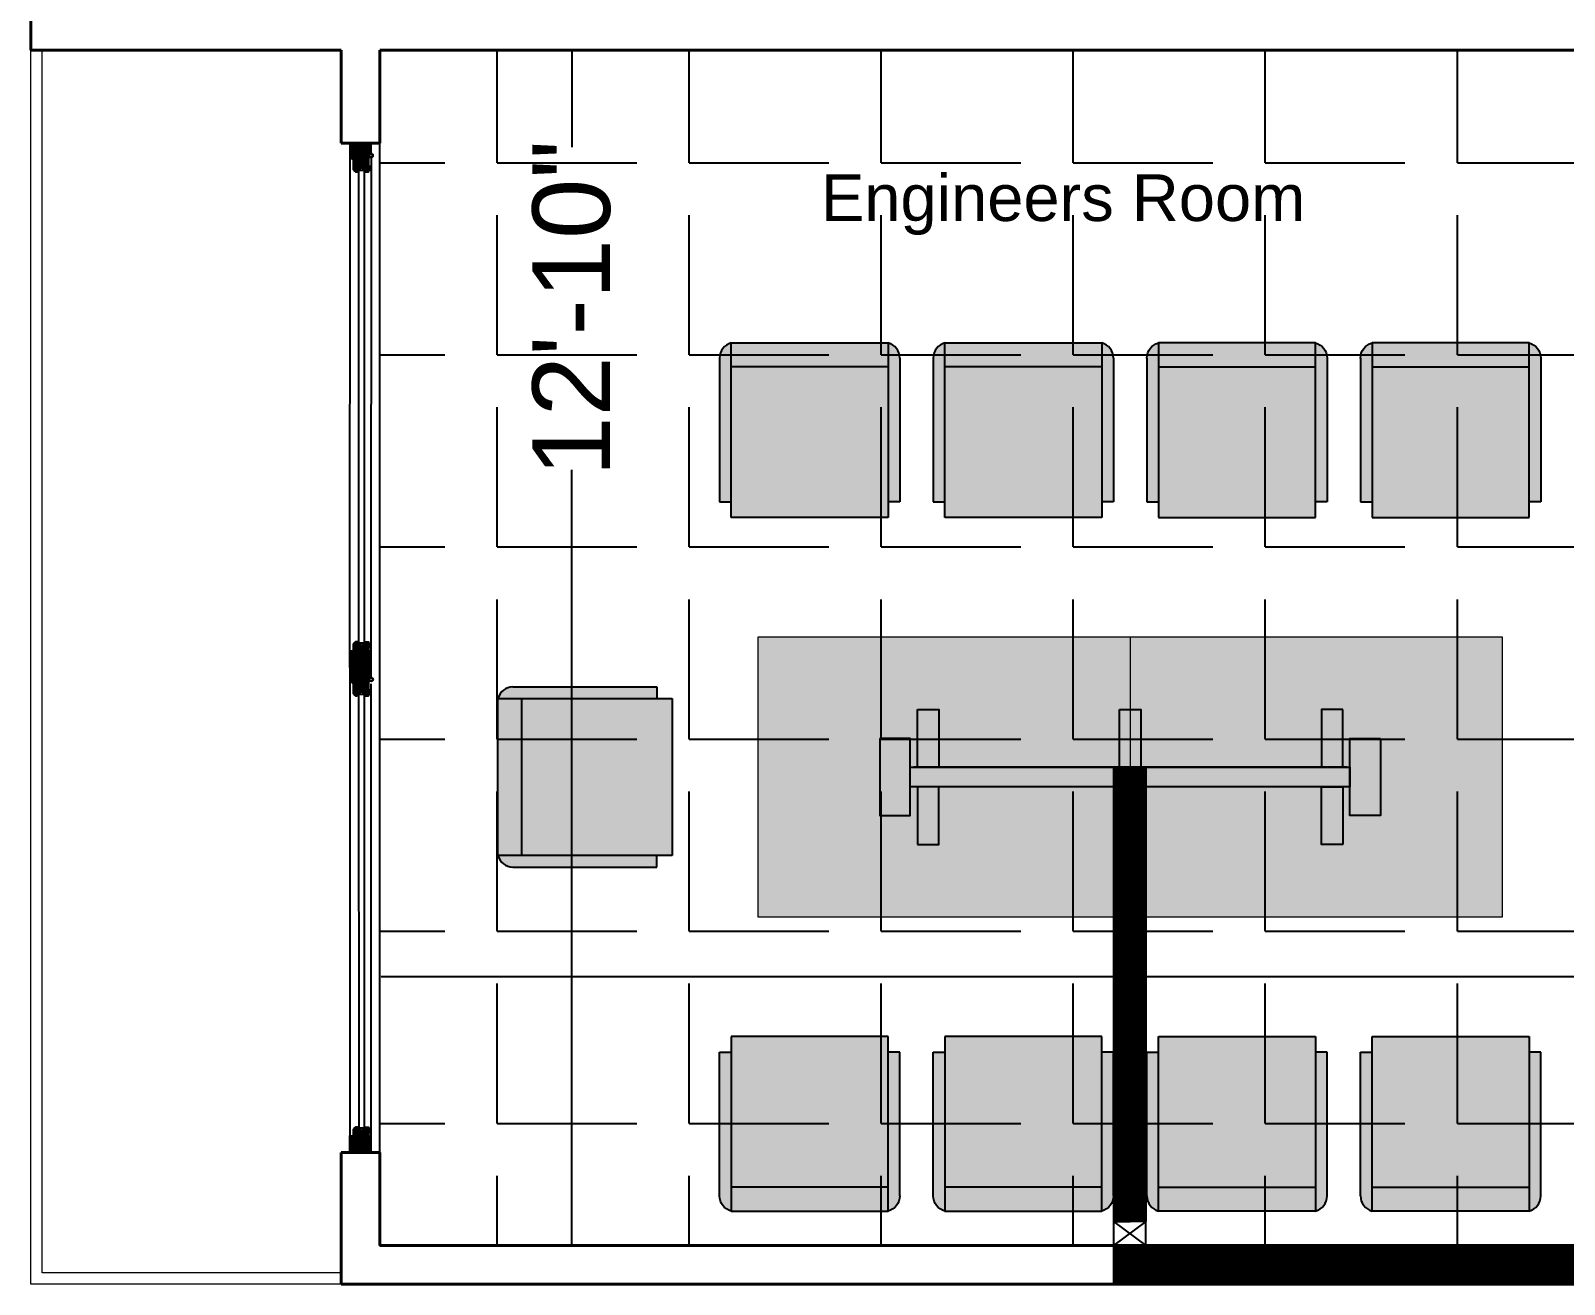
# Model space of a CAD drawing. Header units: inches. Extents: x 547 to 1628, y -123 to 254.
# Drawn here: x 558.7 to 756.3, y -119.7 to 41.8 of the extents above; entities that cross this region are included whole.
import ezdxf

# ---------------------------------------------------------------- set-up
doc = ezdxf.new("R2010")
doc.units = ezdxf.units.IN
doc.header["$MEASUREMENT"] = 0
for name, color, linetype in [('2', 7, 'Continuous'), ('doors', 4, 'Continuous'), ('Electrical-Baskets', 6, 'Continuous'), ('Electrical-Canaletas', 3, 'Continuous'), ('Furniture', 253, 'Continuous')]:
    doc.layers.add(name, color=color, linetype=linetype)
for name, color, linetype, lineweight in [('hatch', 252, 'Continuous', 0), ('Low Wall', 254, 'Continuous', 13), ('Wall', 7, 'Continuous', 40)]:
    doc.layers.add(name, color=color, linetype=linetype, lineweight=lineweight)
doc.styles.get("Standard").update_dxf_attribs({"font": ''})
doc.styles.get('Standard').set_extended_font_data('Arial')
doc.dimstyles.new('Inch feet', dxfattribs={"dimtxt": 10, "dimasz": 0.18, "dimexe": 0.1875, "dimexo": 0.0625, "dimgap": 0.1875, "dimtad": 0, "dimdec": 4, "dimzin": 0, "dimdsep": 46, "dimlunit": 4, "dimtxsty": 'Standard', "dimcen": 0.09, "dimadec": 0, "dimazin": 0, "dimtfac": 1, "dimtdec": 4, "dimtofl": 0, "dimtmove": 0, "dimatfit": 3, "dimfxl": 1, "dimtolj": 1, "dimtzin": 0, "dimarcsym": 0})

# ---------------------------------------------------------------- blocks, each defined once
blk = doc.blocks.new('*D17')
at = {"layer": 'Defpoints', "color": 0, "transparency": 16777216}
for p in [(603.65, 39.28), (603.65, -114.72), (628.38, -114.72)]:
    blk.add_point(p, dxfattribs=at)
at = {"layer": 'Furniture', "color": 0, "lineweight": -2, "transparency": 16777216}
for p, q in [((603.72, 39.28), (628.56, 39.28)), ((628.38, 39.1), (628.38, 26.78)), ((628.38, -114.54), (628.38, -14.78)), ((603.72, -114.72), (628.56, -114.72))]:
    blk.add_line(p, q, dxfattribs=at)
at = {"layer": 'Furniture', "color": 0, "transparency": 16777216}
for points in [[(628.35, 39.1), (628.41, 39.1), (628.38, 39.28)], [(628.35, -114.54), (628.41, -114.54), (628.38, -114.72)]]:
    blk.add_solid(points, dxfattribs=at)
at = {"layer": 'Furniture', "color": 0, "transparency": 16777216, "insert": (628.38, 6), "char_height": 10, "attachment_point": 5, "rotation": 90}
blk.add_mtext('\\A1;12\'-10"', dxfattribs=at)
blk = doc.blocks.new('*D18')
at = {"layer": 'Defpoints', "color": 0, "transparency": 16777216}
for p in [(603.65, -80.08), (603.65, -114.72), (809.65, -114.72)]:
    blk.add_point(p, dxfattribs=at)
at = {"layer": 'Furniture', "color": 0, "lineweight": -2, "transparency": 16777216}
for p, q in [((603.65, -114.66), (603.65, -79.89)), ((603.83, -80.08), (762.11, -80.08)), ((809.47, -80.08), (795.89, -80.08)), ((809.65, -114.66), (809.65, -79.89))]:
    blk.add_line(p, q, dxfattribs=at)
at = {"layer": 'Furniture', "color": 0, "transparency": 16777216}
for points in [[(603.83, -80.05), (603.83, -80.11), (603.65, -80.08)], [(809.47, -80.05), (809.47, -80.11), (809.65, -80.08)]]:
    blk.add_solid(points, dxfattribs=at)
at = {"layer": 'Furniture', "color": 0, "transparency": 16777216, "insert": (779, -80.08), "char_height": 10, "attachment_point": 5}
blk.add_mtext('\\A1;17\'-2"', dxfattribs=at)
blk = doc.blocks.new('dfgdddd')
at = {"layer": 'hatch', "ltscale": 10, "true_color": 0x8f8f8f}
h = blk.add_hatch(color=252, dxfattribs=at)
h.paths.add_polyline_path([(295.3, 522.3, 0.341999), (257.2, 571.5), (257.2, 50.8), (295.3, 50.8)])
h.paths.add_polyline_path([(-295.3, 50.8), (-257.2, 50.8), (-257.2, 571.5, 0.341999), (-295.3, 522.3)])
at = {"layer": 'hatch', "ltscale": 10}
h = blk.add_hatch(color=254, dxfattribs=at)
h.paths.add_polyline_path([(-257.2, 493.7), (-257.2, 0), (257.2, 0), (257.2, 493.7)])
h.paths.add_polyline_path([(257.2, 493.7), (257.2, 571.5), (-257.2, 571.5), (-257.2, 493.7)])
at = {"ltscale": 10}
for p, q in [((-257.2, 0), (-257.2, 571.5)), ((-257.2, 571.5), (257.2, 571.5)), ((257.2, 571.5), (257.2, 0)), ((-295.3, 522.3), (-295.3, 50.8)), ((295.3, 522.3), (295.3, 50.8)), ((257.2, 493.7), (-257.2, 493.7)), ((-295.3, 50.8), (-257.2, 50.8)), ((295.3, 50.8), (257.2, 50.8)), ((257.2, 0), (-257.2, 0))]:
    blk.add_line(p, q, dxfattribs=at)
for centre, start, end in [((-244.5, 522.3), 104.4775, 180), ((244.5, 522.3), 0, 75.5225)]:
    blk.add_arc(centre, 50.8, start, end, dxfattribs=at)
blk = doc.blocks.new('table x1')
at = {"layer": 'hatch', "ltscale": 10}
h = blk.add_hatch(color=254, dxfattribs=at)
h.paths.add_polyline_path([(-179.7, 457.6), (-1400, 457.6), (-1400, -457.6), (-179.7, -457.6)])
h.paths.add_polyline_path([(-1400, 457.6), (-2620.3, 457.6), (-2620.3, -457.6), (-1400, -457.6)])
at = {"linetype": 'Continuous', "lineweight": 0}
blk.add_line((-1400, 457.6), (-1400, -457.6), dxfattribs=at)
at = {"color": 0, "ltscale": 10}
for p, q in [((-2220.3, 50), (-2220.3, -50)), ((-689.7, 32.5), (-2110.3, 32.5)), ((-689.7, -32.5), (-2110.3, -32.5))]:
    blk.add_line(p, q, dxfattribs=at)
at = {"linetype": 'Continuous', "lineweight": 0}
blk.add_lwpolyline([(-2620.3, -457.6), (-179.7, -457.6), (-179.7, 457.6), (-2620.3, 457.6)], close=True, dxfattribs=at)
at = {"color": 0, "ltscale": 10}
for points in [[(-2096.8, 221.1), (-2026.8, 221.1), (-2026.8, 32.5), (-2096.8, 32.5)], [(-1435, 221.1), (-1365, 221.1), (-1365, 32.5), (-1435, 32.5)], [(-703.2, 221.1), (-773.2, 221.1), (-773.2, 32.5), (-703.2, 32.5)], [(-2220.3, 126.1), (-2220.3, -126.1), (-2120.3, -126.1), (-2120.3, 126.1)], [(-579.7, 126.1), (-579.7, -126.1), (-679.7, -126.1), (-679.7, 126.1)], [(-2120.3, 32.5), (-679.7, 32.5), (-679.7, -32.5), (-2120.3, -32.5)], [(-2096.8, -221.1), (-2026.8, -221.1), (-2026.8, -32.5), (-2096.8, -32.5)], [(-1435, -221.1), (-1365, -221.1), (-1365, -32.5), (-1435, -32.5)], [(-703.2, -221.1), (-773.2, -221.1), (-773.2, -32.5), (-703.2, -32.5)]]:
    blk.add_lwpolyline(points, close=True, dxfattribs=at)
blk = doc.blocks.new('Joint-K7335')
at = {"layer": '2', "color": 7}
for points in [[(3.9, 10.7, -0.206505), (4.5, 11.8, -0.277528), (4.6, 11.7), (4.7, 11.5, 0.626267), (5.4, 11.5, 0.131441), (5.5, 11.7), (5.5, 18, 0.509109), (4.6, 18.4, -0.294424), (2, 18.3, 0.173488), (1.3, 18.5), (0, 18.5), (0, 2.1, 0.415334), (1.2, 0.9, 0.048115), (1.5, 0.9, 0.113375), (1.5, 1), (4, 2.8, 0.235966), (4, 2.9), (4, 3.3, 0.247659), (4, 3.4, 0.287937), (3.6, 3.4), (1.8, 2.3, -0.576722), (1.5, 2.5), (1.5, 3.3, -0.235966), (1.6, 3.5), (4, 5.3, 0.235966), (4, 5.3), (4, 5.7, 0.247659), (4, 5.8, 0.287937), (3.6, 5.8), (1.8, 4.8, -0.576722), (1.5, 5), (1.5, 6.3, -0.384094), (2.6, 7.5, -0.021813), (2.7, 7.5), (6.5, 7.5), (6.5, 7.6, 0.333043), (5.7, 8.5, -0.293245), (5.3, 8.9, 0.008528), (5.2, 9.3, 0.265517), (5, 9.5, 0.023748), (4.8, 9.5, -0.356149), (3.9, 10.7, -0.356149)], [(3.2, 10.8, 0.355005), (4.6, 8.8, -0.567624), (4.7, 8.8, -0.24708), (4.4, 8.7), (2.2, 9, -0.351704), (1.2, 10.1), (1.2, 12.9, -0.414214), (1.5, 13.2), (1.6, 13.2, 0.277073), (1.9, 13.4), (3.7, 16.8, -0.041112), (3.8, 17), (4.1, 17.7, -0.50666), (4.6, 17.7, -0.2771), (4.6, 17.5), (4.6, 13.3, 0.213422), (4.7, 13.1, -0.886227), (4.4, 12.6, 0.250571), (3.2, 10.8)]]:
    blk.add_lwpolyline(points, format="xyb", dxfattribs=at)
blk.add_lwpolyline([(1.6, 17.8, 0.632714), (1, 17.6), (1, 14.2, 0.78091), (1.6, 14.1), (3.2, 17.1, -0.117333), (3.3, 17.2, 1.218085), (3, 17.5, -0.285776), (2.7, 17.3, -0.145588)], format="xyb", close=True, dxfattribs=at)

msp = doc.modelspace()

# ---------------------------------------------------------------- hatches: boundary and pattern name
h = msp.add_hatch()
h.set_pattern_fill('ANSI31', color=4, scale=0.039375, angle=-90.0282003, style=0)
h.set_pattern_definition([(224.9717997, (883.7978, 4870.75004), (-0.0883558717, 0.0884428898), [])])
edge = h.paths.add_edge_path()
edge.add_line((600.87759, 25.62577), (600.87746, 25.37476))
edge.add_line((600.87746, 25.37476), (600.49362, 25.37494))
edge.add_line((600.49362, 25.37494), (600.4251, 25.4932))
edge.add_arc((600.374, 25.4636), 0.05906, 30.0855329, 89.9717997)
edge.add_line((600.37403, 25.52266), (600.24262, 25.52272))
edge.add_line((600.24262, 25.52272), (600.22784, 25.50797))
edge.add_line((600.22784, 25.50797), (600.22705, 23.89851))
edge.add_line((600.22705, 23.89851), (600.28611, 23.89848))
edge.add_arc((600.52236, 23.89837), 0.23625, 179.9717997, 269.9717997)
edge.add_line((600.52225, 23.66212), (600.52222, 23.60306))
edge.add_line((600.52222, 23.60306), (600.66987, 23.60298))
edge.add_line((600.66987, 23.60298), (600.67017, 24.20837))
edge.add_line((600.67017, 24.20837), (600.96548, 24.20823))
edge.add_line((600.96548, 24.20823), (600.96557, 24.38542))
edge.add_line((600.96557, 24.38542), (601.26088, 24.38527))
edge.add_line((601.26088, 24.38527), (601.2608, 24.20808))
edge.add_line((601.2608, 24.20808), (602.23533, 24.2076))
edge.add_line((602.23533, 24.2076), (602.23604, 25.65502))
edge.add_line((602.23604, 25.65502), (602.22129, 25.66941))
edge.add_line((602.22129, 25.66941), (601.43869, 25.64903))
edge.add_line((601.43869, 25.64903), (601.42392, 25.63388))
edge.add_line((601.42392, 25.63388), (601.42379, 25.37449))
edge.add_line((601.42379, 25.37449), (601.15801, 25.37462))
edge.add_line((601.15801, 25.37462), (600.99572, 25.64048))
edge.add_line((600.99572, 25.64048), (600.89236, 25.64053))
edge.add_line((600.89236, 25.64053), (600.87759, 25.62577))
edge = h.paths.add_edge_path()
edge.add_line((601.82188, 24.17828), (601.82177, 23.97156))
edge.add_line((601.82177, 23.97156), (601.76271, 23.97159))
edge.add_line((601.76271, 23.97159), (601.76253, 23.60244))
edge.add_line((601.76253, 23.60244), (602.17597, 23.60224))
edge.add_arc((602.3282, 23.60561), 0.15227, 108.692588, 181.2669711, ccw=False)
edge.add_arc((602.2306, 23.89409), 0.15227, 288.692588, 361.2669711)
edge.add_line((602.38283, 23.89745), (602.44189, 23.89742))
edge.add_line((602.44189, 23.89742), (602.44209, 24.30348))
edge.add_line((602.44209, 24.30348), (602.23539, 24.34049))
edge.add_line((602.23539, 24.34049), (602.23532, 24.19284))
edge.add_line((602.23532, 24.19284), (601.82188, 24.17828))
edge = h.paths.add_edge_path()
edge.add_line((601.47712, 25.71407), (602.23607, 25.7137))
edge.add_arc((602.50185, 25.71357), 0.26578, 89.9717997, 179.9717997, ccw=False)
edge.add_line((602.50198, 25.97935), (602.54037, 25.97933))
edge.add_line((602.54037, 25.97933), (602.54101, 27.2787))
edge.add_line((602.54101, 27.2787), (599.76507, 27.28007))
edge.add_line((599.76507, 27.28007), (599.76423, 25.56726))
edge.add_line((599.76423, 25.56726), (599.82329, 25.56723))
edge.add_arc((600.05954, 25.56711), 0.23625, 179.9717997, 269.9717997)
edge.add_line((600.05943, 25.33086), (600.0594, 25.2718))
edge.add_line((600.0594, 25.2718), (600.18343, 25.27174))
edge.add_line((600.18343, 25.27174), (600.18359, 25.59658))
edge.add_line((600.18359, 25.59658), (600.53796, 25.59641))
edge.add_line((600.53796, 25.59641), (600.62649, 25.44871))
edge.add_line((600.62649, 25.44871), (600.70031, 25.44867))
edge.add_line((600.70031, 25.44867), (600.71509, 25.46343))
edge.add_line((600.71509, 25.46343), (600.71535, 25.99499))
edge.add_line((600.71535, 25.99499), (600.83347, 25.99493))
edge.add_line((600.83347, 25.99493), (600.83336, 25.77345))
edge.add_line((600.83336, 25.77345), (600.93082, 25.7734))
edge.add_line((600.93082, 25.7734), (600.93079, 25.71434))
edge.add_line((600.93079, 25.71434), (601.01348, 25.7143))
edge.add_line((601.01348, 25.7143), (601.17281, 25.44844))
edge.add_line((601.17281, 25.44844), (601.24664, 25.4484))
edge.add_line((601.24664, 25.4484), (601.26141, 25.46316))
edge.add_line((601.26141, 25.46316), (601.26168, 25.99472))
edge.add_line((601.26168, 25.99472), (601.3798, 25.99466))
edge.add_line((601.3798, 25.99466), (601.37969, 25.77318))
edge.add_line((601.37969, 25.77318), (601.47714, 25.77313))
at = {"ltscale": 10}
h = msp.add_hatch(dxfattribs=at)
h.set_pattern_fill('ANGLE', color=4, scale=0.00443, angle=-135.0282003, style=0)
h.set_pattern_definition([(314.9718, (624.498758, 102.824644), (-0.021889615, -0.021868078), [0.022502811, -0.008438554]), (224.9718, (624.498758, 102.824644), (-0.021868078, 0.021889615), [0.022502811, -0.008438554])])
h.paths.add_polyline_path([(600.66993, 23.72111), (600.78806, 23.72105), (600.788, 23.60292), (600.66987, 23.60298)])
h = msp.add_hatch(dxfattribs=at)
h.set_pattern_fill('BRASS', color=4, scale=0.008859, angle=-135.0282003, style=0)
h.set_pattern_definition([(314.9718, (624.49876, 102.824644), (-0.0397993, -0.039760142), []), (314.9718, (624.47886, 102.804764), (-0.0397993, -0.039760142), [0.028128514, -0.014064257])])
h.paths.add_polyline_path([(600.67011, 24.07548), (600.78823, 24.07542), (600.78806, 23.72105), (600.66993, 23.72111)])
h = msp.add_hatch(dxfattribs=at)
h.set_pattern_fill('ANGLE', color=4, scale=0.00443, angle=-135.0282003, style=0)
h.set_pattern_definition([(314.9718, (624.882664, 102.824455), (-0.021889615, -0.021868078), [0.022502811, -0.008438554]), (224.9718, (624.882664, 102.824455), (-0.021868078, 0.021889615), [0.022502811, -0.008438554])])
edge = h.paths.add_edge_path()
edge.add_line((601.76283, 24.20784), (601.76278, 24.11924))
edge.add_line((601.76278, 24.11924), (601.70372, 24.11927))
edge.add_arc((601.71544, 24.16356), 0.04582, 104.7648173, 255.1787821, ccw=False)
edge.add_line((601.70377, 24.20786), (601.76283, 24.20784))
h = msp.add_hatch(dxfattribs=at)
h.set_pattern_fill('ANGLE', color=4, scale=0.00443, angle=-135.0282003, style=0)
h.set_pattern_definition([(314.9718, (624.882744, 102.986877), (-0.021889615, -0.021868078), [0.022502811, -0.008438554]), (224.9718, (624.882744, 102.986877), (-0.021868078, 0.021889615), [0.022502811, -0.008438554])])
edge = h.paths.add_edge_path()
edge.add_line((601.82188, 24.19272), (601.8218, 24.01585))
edge.add_arc((601.79228, 24.03802), 0.03691, 216.8416974, 323.1019021, ccw=False)
edge.add_line((601.76273, 24.01588), (601.76282, 24.19275))
edge.add_arc((601.79234, 24.17137), 0.03645, 35.8559495, 144.08765, ccw=False)
h = msp.add_hatch()
h.set_pattern_fill('ANSI31', color=4, scale=0.039375, angle=-90.0282003, style=0)
h.set_pattern_definition([(224.9717997, (883.80163, 4841.5436), (-0.0883558717, 0.0884428898), [])])
edge = h.paths.add_edge_path()
edge.add_line((600.65797, -37.57595), (600.65827, -36.97056))
edge.add_line((600.65827, -36.97056), (600.51061, -36.97049))
edge.add_line((600.51061, -36.97049), (600.51059, -37.02955))
edge.add_arc((600.51047, -37.2658), 0.23625, 89.9717997, 179.9717997)
edge.add_line((600.27422, -37.26569), (600.21516, -37.26566))
edge.add_line((600.21516, -37.26566), (600.21458, -38.44691))
edge.add_line((600.21458, -38.44691), (600.74614, -38.44717))
edge.add_line((600.74614, -38.44717), (600.74621, -38.29951))
edge.add_line((600.74621, -38.29951), (601.92746, -38.30009))
edge.add_line((601.92746, -38.30009), (601.92739, -38.44775))
edge.add_line((601.92739, -38.44775), (602.2227, -38.4479))
edge.add_line((602.2227, -38.4479), (602.22313, -37.57672))
edge.add_line((602.22313, -37.57672), (601.2486, -37.57625))
edge.add_line((601.2486, -37.57625), (601.24851, -37.75343))
edge.add_line((601.24851, -37.75343), (600.9532, -37.75329))
edge.add_line((600.9532, -37.75329), (600.95329, -37.5761))
edge.add_line((600.95329, -37.5761), (600.65797, -37.57595))
h.paths.add_polyline_path([(600.17535, -38.15158), (599.75108, -38.15137), (599.75006, -40.21855), (602.54667, -40.21993), (602.54769, -38.15274), (602.26222, -38.1526), (602.26206, -38.48729), (601.88799, -38.48711), (601.88809, -38.30008), (600.78559, -38.29953), (600.78549, -38.48656), (600.17518, -38.48626)])
edge = h.paths.add_edge_path()
edge.add_line((601.81857, -37.54699), (601.81867, -37.34028))
edge.add_line((601.81867, -37.34028), (601.7596, -37.34025))
edge.add_line((601.7596, -37.34025), (601.75979, -36.97111))
edge.add_line((601.75979, -36.97111), (602.17322, -36.97131))
edge.add_arc((602.32545, -36.97483), 0.15227, 178.6766283, 251.2510115)
edge.add_arc((602.22757, -37.26321), 0.15227, -1.3233717, 71.2510115, ccw=False)
edge.add_line((602.3798, -37.26672), (602.43, -37.26675))
edge.add_line((602.43, -37.26675), (602.4298, -37.6728))
edge.add_line((602.4298, -37.6728), (602.23192, -37.70962))
edge.add_line((602.23192, -37.70962), (602.232, -37.5472))
edge.add_line((602.232, -37.5472), (601.81857, -37.54699))
h = msp.add_hatch(dxfattribs=at)
h.set_pattern_fill('BRASS', color=4, scale=0.008859, angle=-135.0282003, style=0)
h.set_pattern_definition([(44.9718, (624.40916, -116.215644), (-0.039760142, 0.0397993), []), (44.9718, (624.38928, -116.195744), (-0.039760142, 0.0397993), [0.028128514, -0.014064257])])
h.paths.add_polyline_path([(600.65804, -37.44306), (600.77616, -37.44312), (600.77634, -37.08875), (600.65821, -37.08869)])
h = msp.add_hatch(dxfattribs=at)
h.set_pattern_fill('ANGLE', color=4, scale=0.00443, angle=-135.0282003, style=0)
h.set_pattern_definition([(44.9718, (624.40916, -116.215644), (-0.021868078, 0.021889615), [0.022502811, -0.008438554]), (134.9718, (624.40916, -116.215644), (-0.021889615, -0.021868078), [0.022502811, -0.008438554])])
h.paths.add_polyline_path([(600.65821, -37.08869), (600.77634, -37.08875), (600.7764, -36.97062), (600.65827, -36.97056)])
h = msp.add_hatch(dxfattribs=at)
h.set_pattern_fill('ANGLE', color=4, scale=0.00443, angle=-135.0282003, style=0)
h.set_pattern_definition([(44.9718, (624.793065, -116.215833), (-0.021868078, 0.021889615), [0.022502811, -0.008438554]), (134.9718, (624.793065, -116.215833), (-0.021889615, -0.021868078), [0.022502811, -0.008438554])])
edge = h.paths.add_edge_path()
edge.add_line((601.75063, -37.57649), (601.75067, -37.4879))
edge.add_line((601.75067, -37.4879), (601.69161, -37.48787))
edge.add_arc((601.70329, -37.53217), 0.04582, 104.7648173, 255.1787821)
edge.add_line((601.69157, -37.57646), (601.75063, -37.57649))
h = msp.add_hatch(dxfattribs=at)
h.set_pattern_fill('ANGLE', color=4, scale=0.00443, angle=-135.0282003, style=0)
h.set_pattern_definition([(44.9718, (624.792985, -116.378254), (-0.021868078, 0.021889615), [0.022502811, -0.008438554]), (134.9718, (624.792985, -116.378254), (-0.021889615, -0.021868078), [0.022502811, -0.008438554])])
edge = h.paths.add_edge_path()
edge.add_line((601.8097, -37.56144), (601.80979, -37.38457))
edge.add_arc((601.78024, -37.4067), 0.03691, 36.8416974, 143.1019021)
edge.add_line((601.75072, -37.38454), (601.75064, -37.56141))
edge.add_arc((601.78018, -37.54006), 0.03645, 215.8559495, 324.08765)
h = msp.add_hatch()
h.set_pattern_fill('ANSI31', color=4, scale=0.039375, angle=-90.0282003, style=0)
h.set_pattern_definition([(224.9717997, (883.80346, 4803.25141), (-0.0883558717, 0.0884428898), [])])
edge = h.paths.add_edge_path()
edge.add_line((600.88325, -41.87286), (600.88312, -42.12388))
edge.add_line((600.88312, -42.12388), (600.49928, -42.12369))
edge.add_line((600.49928, -42.12369), (600.43076, -42.00543))
edge.add_arc((600.37966, -42.03504), 0.05906, 30.0855329, 89.9717997)
edge.add_line((600.37969, -41.97597), (600.24828, -41.97591))
edge.add_line((600.24828, -41.97591), (600.2335, -41.99067))
edge.add_line((600.2335, -41.99067), (600.23271, -43.60012))
edge.add_line((600.23271, -43.60012), (600.29177, -43.60015))
edge.add_arc((600.52802, -43.60027), 0.23625, 179.9717997, 269.9717997)
edge.add_line((600.52791, -43.83652), (600.52788, -43.89558))
edge.add_line((600.52788, -43.89558), (600.67553, -43.89565))
edge.add_line((600.67553, -43.89565), (600.67583, -43.29026))
edge.add_line((600.67583, -43.29026), (600.97114, -43.29041))
edge.add_line((600.97114, -43.29041), (600.97123, -43.11322))
edge.add_line((600.97123, -43.11322), (601.26654, -43.11336))
edge.add_line((601.26654, -43.11336), (601.26646, -43.29055))
edge.add_line((601.26646, -43.29055), (602.24099, -43.29103))
edge.add_line((602.24099, -43.29103), (602.2417, -41.84362))
edge.add_line((602.2417, -41.84362), (602.22695, -41.82923))
edge.add_line((602.22695, -41.82923), (601.44435, -41.84961))
edge.add_line((601.44435, -41.84961), (601.42958, -41.86475))
edge.add_line((601.42958, -41.86475), (601.42945, -42.12415))
edge.add_line((601.42945, -42.12415), (601.16367, -42.12402))
edge.add_line((601.16367, -42.12402), (601.00138, -41.85815))
edge.add_line((601.00138, -41.85815), (600.89802, -41.8581))
edge.add_line((600.89802, -41.8581), (600.88325, -41.87286))
edge = h.paths.add_edge_path()
edge.add_line((601.82754, -43.32036), (601.82743, -43.52708))
edge.add_line((601.82743, -43.52708), (601.76837, -43.52705))
edge.add_line((601.76837, -43.52705), (601.76819, -43.89619))
edge.add_line((601.76819, -43.89619), (602.18163, -43.89639))
edge.add_arc((602.33386, -43.89303), 0.15227, 108.692588, 181.2669711, ccw=False)
edge.add_arc((602.23626, -43.60455), 0.15227, 288.692588, 361.2669711)
edge.add_line((602.38849, -43.60118), (602.44755, -43.60121))
edge.add_line((602.44755, -43.60121), (602.44775, -43.19516))
edge.add_line((602.44775, -43.19516), (602.24105, -43.15814))
edge.add_line((602.24105, -43.15814), (602.24098, -43.3058))
edge.add_line((602.24098, -43.3058), (601.82754, -43.32036))
edge = h.paths.add_edge_path()
edge.add_line((601.48278, -41.78456), (602.24173, -41.78494))
edge.add_arc((602.50751, -41.78507), 0.26578, 89.9717997, 179.9717997, ccw=False)
edge.add_line((602.50764, -41.51929), (602.54603, -41.51931))
edge.add_line((602.54603, -41.51931), (602.54667, -40.21993))
edge.add_line((602.54667, -40.21993), (599.77073, -40.21856))
edge.add_line((599.77073, -40.21856), (599.76989, -41.93138))
edge.add_line((599.76989, -41.93138), (599.82895, -41.93141))
edge.add_arc((600.0652, -41.93152), 0.23625, 179.9717997, 269.9717997)
edge.add_line((600.06509, -42.16777), (600.06506, -42.22683))
edge.add_line((600.06506, -42.22683), (600.18909, -42.2269))
edge.add_line((600.18909, -42.2269), (600.18925, -41.90205))
edge.add_line((600.18925, -41.90205), (600.54362, -41.90223))
edge.add_line((600.54362, -41.90223), (600.63215, -42.04993))
edge.add_line((600.63215, -42.04993), (600.70597, -42.04996))
edge.add_line((600.70597, -42.04996), (600.72075, -42.0352))
edge.add_line((600.72075, -42.0352), (600.72101, -41.50364))
edge.add_line((600.72101, -41.50364), (600.83913, -41.5037))
edge.add_line((600.83913, -41.5037), (600.83902, -41.72518))
edge.add_line((600.83902, -41.72518), (600.93648, -41.72523))
edge.add_line((600.93648, -41.72523), (600.93645, -41.78429))
edge.add_line((600.93645, -41.78429), (601.01914, -41.78434))
edge.add_line((601.01914, -41.78434), (601.17847, -42.0502))
edge.add_line((601.17847, -42.0502), (601.2523, -42.05023))
edge.add_line((601.2523, -42.05023), (601.26707, -42.03547))
edge.add_line((601.26707, -42.03547), (601.26734, -41.50391))
edge.add_line((601.26734, -41.50391), (601.38546, -41.50397))
edge.add_line((601.38546, -41.50397), (601.38535, -41.72545))
edge.add_line((601.38535, -41.72545), (601.48281, -41.7255))
h = msp.add_hatch(dxfattribs=at)
h.set_pattern_fill('BRASS', color=4, scale=0.008859, angle=-135.0282003, style=0)
h.set_pattern_definition([(314.9718, (624.50442, 35.32601), (-0.0397993, -0.039760142), []), (314.9718, (624.48452, 35.30613), (-0.0397993, -0.039760142), [0.028128514, -0.014064257])])
h.paths.add_polyline_path([(600.67577, -43.42315), (600.79389, -43.42321), (600.79372, -43.77758), (600.67559, -43.77753)])
h = msp.add_hatch(dxfattribs=at)
h.set_pattern_fill('ANGLE', color=4, scale=0.00443, angle=-135.0282003, style=0)
h.set_pattern_definition([(314.9718, (624.888324, 35.325822), (-0.021889615, -0.021868078), [0.022502811, -0.008438554]), (224.9718, (624.888324, 35.325822), (-0.021868078, 0.021889615), [0.022502811, -0.008438554])])
edge = h.paths.add_edge_path()
edge.add_line((601.76849, -43.2908), (601.76844, -43.37939))
edge.add_line((601.76844, -43.37939), (601.70938, -43.37936))
edge.add_arc((601.7211, -43.33507), 0.04582, 104.7648173, 255.1787821, ccw=False)
edge.add_line((601.70943, -43.29077), (601.76849, -43.2908))
h = msp.add_hatch(dxfattribs=at)
h.set_pattern_fill('ANGLE', color=4, scale=0.00443, angle=-135.0282003, style=0)
h.set_pattern_definition([(314.9718, (624.888404, 35.488243), (-0.021889615, -0.021868078), [0.022502811, -0.008438554]), (224.9718, (624.888404, 35.488243), (-0.021868078, 0.021889615), [0.022502811, -0.008438554])])
edge = h.paths.add_edge_path()
edge.add_line((601.82754, -43.30591), (601.82746, -43.48278))
edge.add_arc((601.79794, -43.46062), 0.03691, 216.8416974, 323.1019021, ccw=False)
edge.add_line((601.76839, -43.48275), (601.76848, -43.30588))
edge.add_arc((601.798, -43.32726), 0.03645, 35.8559495, 144.08765, ccw=False)
h = msp.add_hatch(dxfattribs=at)
h.set_pattern_fill('ANGLE', color=4, scale=0.00443, angle=-135.0282003, style=0)
h.set_pattern_definition([(314.9718, (624.504418, 35.32601), (-0.021889615, -0.021868078), [0.022502811, -0.008438554]), (224.9718, (624.504418, 35.32601), (-0.021868078, 0.021889615), [0.022502811, -0.008438554])])
h.paths.add_polyline_path([(600.67559, -43.77753), (600.79372, -43.77758), (600.79366, -43.89571), (600.67553, -43.89565)])
h = msp.add_hatch()
h.set_pattern_fill('ANSI31', color=4, scale=0.039375, angle=-90.0282003, style=0)
h.set_pattern_definition([(224.9717997, (883.8068, 4779.04222), (-0.0883558717, 0.0884428898), [])])
edge = h.paths.add_edge_path()
edge.add_line((600.66314, -100.07733), (600.66344, -99.47194))
edge.add_line((600.66344, -99.47194), (600.51578, -99.47187))
edge.add_line((600.51578, -99.47187), (600.51575, -99.53093))
edge.add_arc((600.51564, -99.76718), 0.23625, 89.9717997, 179.9717997)
edge.add_line((600.27939, -99.76706), (600.22032, -99.76703))
edge.add_line((600.22032, -99.76703), (600.21974, -100.94828))
edge.add_line((600.21974, -100.94828), (600.75131, -100.94855))
edge.add_line((600.75131, -100.94855), (600.75138, -100.80089))
edge.add_line((600.75138, -100.80089), (601.93263, -100.80147))
edge.add_line((601.93263, -100.80147), (601.93256, -100.94913))
edge.add_line((601.93256, -100.94913), (602.22787, -100.94927))
edge.add_line((602.22787, -100.94927), (602.2283, -100.0781))
edge.add_line((602.2283, -100.0781), (601.25377, -100.07762))
edge.add_line((601.25377, -100.07762), (601.25368, -100.25481))
edge.add_line((601.25368, -100.25481), (600.95837, -100.25466))
edge.add_line((600.95837, -100.25466), (600.95845, -100.07748))
edge.add_line((600.95845, -100.07748), (600.66314, -100.07733))
h.paths.add_polyline_path([(600.18051, -100.65295), (599.75625, -100.65274), (599.75523, -102.71993), (602.55184, -102.72131), (602.55286, -100.65412), (602.26739, -100.65398), (602.26722, -100.98867), (601.89316, -100.98848), (601.89325, -100.80145), (600.79075, -100.80091), (600.79066, -100.98794), (600.18035, -100.98764)])
edge = h.paths.add_edge_path()
edge.add_line((601.82373, -100.04837), (601.82383, -99.84165))
edge.add_line((601.82383, -99.84165), (601.76477, -99.84162))
edge.add_line((601.76477, -99.84162), (601.76495, -99.47248))
edge.add_line((601.76495, -99.47248), (602.17839, -99.47269))
edge.add_arc((602.33062, -99.4762), 0.15227, 178.6766283, 251.2510115)
edge.add_arc((602.23273, -99.76458), 0.15227, -1.3233717, 71.2510115, ccw=False)
edge.add_line((602.38496, -99.7681), (602.43517, -99.76812))
edge.add_line((602.43517, -99.76812), (602.43497, -100.17418))
edge.add_line((602.43497, -100.17418), (602.23709, -100.211))
edge.add_line((602.23709, -100.211), (602.23717, -100.04857))
edge.add_line((602.23717, -100.04857), (601.82373, -100.04837))
h = msp.add_hatch(dxfattribs=at)
h.set_pattern_fill('BRASS', color=4, scale=0.008859, angle=-135.0282003, style=0)
h.set_pattern_definition([(44.9718, (624.41433, -178.71702), (-0.039760142, 0.0397993), []), (44.9718, (624.394447, -178.69712), (-0.039760142, 0.0397993), [0.028128514, -0.014064257])])
h.paths.add_polyline_path([(600.66321, -99.94444), (600.78133, -99.9445), (600.78151, -99.59012), (600.66338, -99.59007)])
h = msp.add_hatch(dxfattribs=at)
h.set_pattern_fill('ANGLE', color=4, scale=0.00443, angle=-135.0282003, style=0)
h.set_pattern_definition([(44.9718, (624.414327, -178.71702), (-0.021868078, 0.021889615), [0.022502811, -0.008438554]), (134.9718, (624.414327, -178.71702), (-0.021889615, -0.021868078), [0.022502811, -0.008438554])])
h.paths.add_polyline_path([(600.66338, -99.59007), (600.78151, -99.59012), (600.78156, -99.472), (600.66344, -99.47194)])
h = msp.add_hatch(dxfattribs=at)
h.set_pattern_fill('ANGLE', color=4, scale=0.00443, angle=-135.0282003, style=0)
h.set_pattern_definition([(44.9718, (624.798233, -178.71721), (-0.021868078, 0.021889615), [0.022502811, -0.008438554]), (134.9718, (624.798233, -178.71721), (-0.021889615, -0.021868078), [0.022502811, -0.008438554])])
edge = h.paths.add_edge_path()
edge.add_line((601.7558, -100.07787), (601.75584, -99.98927))
edge.add_line((601.75584, -99.98927), (601.69678, -99.98925))
edge.add_arc((601.70845, -100.03355), 0.04582, 104.7648173, 255.1787821)
edge.add_line((601.69673, -100.07784), (601.7558, -100.07787))
h = msp.add_hatch(dxfattribs=at)
h.set_pattern_fill('ANGLE', color=4, scale=0.00443, angle=-135.0282003, style=0)
h.set_pattern_definition([(44.9718, (624.798153, -178.87963), (-0.021868078, 0.021889615), [0.022502811, -0.008438554]), (134.9718, (624.798153, -178.87963), (-0.021889615, -0.021868078), [0.022502811, -0.008438554])])
edge = h.paths.add_edge_path()
edge.add_line((601.81487, -100.06281), (601.81495, -99.88594))
edge.add_arc((601.78541, -99.90808), 0.03691, 36.8416974, 143.1019021)
edge.add_line((601.75589, -99.88592), (601.7558, -100.06278))
edge.add_arc((601.78535, -100.04143), 0.03645, 215.8559495, 324.08765)
at = {"layer": 'Electrical-Baskets'}
h = msp.add_hatch(dxfattribs=at)
h.set_pattern_fill('ANSI31', color=256)
h.paths.add_polyline_path([(871.65304, -114.72061), (698.19419, -114.72061), (698.19419, -119.72061), (871.65304, -119.72061)])
at = {"layer": 'Electrical-Canaletas'}
h = msp.add_hatch(dxfattribs=at)
h.set_pattern_fill('ANSI31', color=256)
h.paths.add_polyline_path([(700.34671, -53.0876), (698.19419, -53.0876), (698.19419, -111.64552), (700.34671, -111.64552)])
h.paths.add_polyline_path([(702.37459, -53.0876), (700.34671, -53.0876), (700.34671, -111.64552), (702.37459, -111.64552)])
at = {"layer": 'Furniture'}
h = msp.add_hatch(dxfattribs=at)
h.set_pattern_fill('ANGLE', color=256, scale=90, style=0)
h.set_pattern_definition([(0, (0, 0), (0, 24.75), [18, -6.75]), (90, (0, 0), (-24.75, 2e-15), [18, -6.75])])
h.paths.add_polyline_path([(603.65304, 39.27939), (809.65304, 39.27939), (809.65304, -114.72061), (603.65304, -114.72061)])

# ---------------------------------------------------------------- linework, layer by layer
at = {"color": 7}
for centre, radius in [((602.5107, 25.6988), 0.2584), ((602.5107, 25.6988), 0.20672), ((602.51636, -41.79984), 0.2584), ((602.51636, -41.79984), 0.20672)]:
    msp.add_circle(centre, radius, dxfattribs=at)
at = {"layer": 'doors'}
for points in [[(601.47712, 25.71407), (602.23607, 25.7137, -0.414213562), (602.50198, 25.97935), (602.54037, 25.97933), (602.54101, 27.2787), (599.76507, 27.28007), (599.76423, 25.56726), (599.82329, 25.56723, 0.414213562), (600.05943, 25.33086), (600.0594, 25.2718), (600.18343, 25.27174), (600.18359, 25.59658), (600.53796, 25.59641), (600.62649, 25.44871), (600.70031, 25.44867), (600.71509, 25.46343), (600.71535, 25.99499), (600.83347, 25.99493), (600.83336, 25.77345), (600.93082, 25.7734), (600.93079, 25.71434), (601.01348, 25.7143), (601.17281, 25.44844), (601.24664, 25.4484), (601.26141, 25.46316), (601.26168, 25.99472), (601.3798, 25.99466), (601.37969, 25.77318), (601.47714, 25.77313)], [(600.65797, -37.57595), (600.65827, -36.97056), (600.51061, -36.97049), (600.51059, -37.02955, 0.414213562), (600.27422, -37.26569), (600.21516, -37.26566), (600.21458, -38.44691), (600.74614, -38.44717), (600.74621, -38.29951), (601.92746, -38.30009), (601.92739, -38.44775), (602.2227, -38.4479), (602.22313, -37.57672), (601.2486, -37.57625), (601.24851, -37.75343), (600.9532, -37.75329), (600.95329, -37.5761), (600.65797, -37.57595)], [(601.48278, -41.78456), (602.24173, -41.78494, -0.414213562), (602.50764, -41.51929), (602.54603, -41.51931), (602.54667, -40.21993), (599.77073, -40.21856), (599.76989, -41.93138), (599.82895, -41.93141, 0.414213562), (600.06509, -42.16777), (600.06506, -42.22683), (600.18909, -42.2269), (600.18925, -41.90205), (600.54362, -41.90223), (600.63215, -42.04993), (600.70597, -42.04996), (600.72075, -42.0352), (600.72101, -41.50364), (600.83913, -41.5037), (600.83902, -41.72518), (600.93648, -41.72523), (600.93645, -41.78429), (601.01914, -41.78434), (601.17847, -42.0502), (601.2523, -42.05023), (601.26707, -42.03547), (601.26734, -41.50391), (601.38546, -41.50397), (601.38535, -41.72545), (601.48281, -41.7255)], [(600.66314, -100.07733), (600.66344, -99.47194), (600.51578, -99.47187), (600.51575, -99.53093, 0.414213562), (600.27939, -99.76706), (600.22032, -99.76703), (600.21974, -100.94828), (600.75131, -100.94855), (600.75138, -100.80089), (601.93263, -100.80147), (601.93256, -100.94913), (602.22787, -100.94927), (602.2283, -100.0781), (601.25377, -100.07762), (601.25368, -100.25481), (600.95837, -100.25466), (600.95845, -100.07748), (600.66314, -100.07733)]]:
    msp.add_lwpolyline(points, format="xyb", dxfattribs=at)
at = {"layer": 'doors', "ltscale": 10}
for points in [[(602.00868, 25.71381), (602.00875, 25.86146), (601.47719, 25.86173), (601.47712, 25.71407)], [(600.66993, 23.72111), (600.78806, 23.72105), (600.788, 23.60292), (600.66987, 23.60298)], [(600.67011, 24.07548), (600.78823, 24.07542), (600.78806, 23.72105), (600.66993, 23.72111)], [(601.67423, 24.20788), (601.67419, 24.11929), (600.75872, 24.11974), (600.75877, 24.20833)], [(602.00998, 25.65965), (602.01716, 25.51217), (601.48622, 25.48634), (601.47905, 25.63382)], [(600.65804, -37.44306), (600.77616, -37.44312), (600.77634, -37.08875), (600.65821, -37.08869)], [(600.65821, -37.08869), (600.77634, -37.08875), (600.7764, -36.97062), (600.65827, -36.97056)], [(601.66203, -37.57645), (601.66208, -37.48785), (600.74661, -37.4874), (600.74657, -37.576)], [(600.67577, -43.42315), (600.79389, -43.42321), (600.79372, -43.77758), (600.67559, -43.77753)], [(601.67989, -43.29075), (601.67985, -43.37935), (600.76438, -43.3789), (600.76443, -43.2903)], [(602.01434, -41.78483), (602.01441, -41.63717), (601.48285, -41.63691), (601.48278, -41.78456)], [(602.01564, -41.83898), (602.02282, -41.98646), (601.49188, -42.01229), (601.48471, -41.86481)], [(600.67559, -43.77753), (600.79372, -43.77758), (600.79366, -43.89571), (600.67553, -43.89565)], [(600.66321, -99.94444), (600.78133, -99.9445), (600.78151, -99.59012), (600.66338, -99.59007)], [(600.66338, -99.59007), (600.78151, -99.59012), (600.78156, -99.472), (600.66344, -99.47194)], [(601.6672, -100.07783), (601.66725, -99.98923), (600.75178, -99.98878), (600.75173, -100.07737)]]:
    msp.add_lwpolyline(points, close=True, dxfattribs=at)
at = {"layer": 'doors'}
for points in [[(600.87759, 25.62577), (600.87746, 25.37476), (600.49362, 25.37494), (600.4251, 25.4932, 0.267417379), (600.37403, 25.52266), (600.24262, 25.52272), (600.22784, 25.50797), (600.22705, 23.89851), (600.28611, 23.89848, 0.414213562), (600.52225, 23.66212), (600.52222, 23.60306), (600.66987, 23.60298), (600.67017, 24.20837), (600.96548, 24.20823), (600.96557, 24.38542), (601.26088, 24.38527), (601.2608, 24.20808), (602.23533, 24.2076), (602.23604, 25.65502), (602.22129, 25.66941), (601.43869, 25.64903), (601.42392, 25.63388), (601.42379, 25.37449), (601.15801, 25.37462), (600.99572, 25.64048), (600.89236, 25.64053)], [(601.82188, 24.17828), (601.82177, 23.97156), (601.76271, 23.97159), (601.76253, 23.60244), (602.17597, 23.60224, -0.327692768), (602.2794, 23.74985, 0.327692768), (602.38283, 23.89745), (602.44189, 23.89742), (602.44209, 24.30348), (602.23539, 24.34049), (602.23532, 24.19284), (601.82188, 24.17828)], [(601.81857, -37.54699), (601.81867, -37.34028), (601.7596, -37.34025), (601.75979, -36.97111), (602.17322, -36.97131, 0.327692768), (602.27651, -37.11902, -0.327692768), (602.3798, -37.26672), (602.43, -37.26675), (602.4298, -37.6728), (602.23192, -37.70962), (602.232, -37.5472), (601.81857, -37.54699)], [(600.88325, -41.87286), (600.88312, -42.12388), (600.49928, -42.12369), (600.43076, -42.00543, 0.267417379), (600.37969, -41.97597), (600.24828, -41.97591), (600.2335, -41.99067), (600.23271, -43.60012), (600.29177, -43.60015, 0.414213562), (600.52791, -43.83652), (600.52788, -43.89558), (600.67553, -43.89565), (600.67583, -43.29026), (600.97114, -43.29041), (600.97123, -43.11322), (601.26654, -43.11336), (601.26646, -43.29055), (602.24099, -43.29103), (602.2417, -41.84362), (602.22695, -41.82923), (601.44435, -41.84961), (601.42958, -41.86475), (601.42945, -42.12415), (601.16367, -42.12402), (601.00138, -41.85815), (600.89802, -41.8581)], [(601.82754, -43.32036), (601.82743, -43.52708), (601.76837, -43.52705), (601.76819, -43.89619), (602.18163, -43.89639, -0.327692768), (602.28506, -43.74879, 0.327692768), (602.38849, -43.60118), (602.44755, -43.60121), (602.44775, -43.19516), (602.24105, -43.15814), (602.24098, -43.3058), (601.82754, -43.32036)], [(601.82373, -100.04837), (601.82383, -99.84165), (601.76477, -99.84162), (601.76495, -99.47248), (602.17839, -99.47269, 0.327692768), (602.28168, -99.62039, -0.327692768), (602.38496, -99.7681), (602.43517, -99.76812), (602.43497, -100.17418), (602.23709, -100.211), (602.23717, -100.04857), (601.82373, -100.04837)]]:
    msp.add_lwpolyline(points, format="xyb", close=True, dxfattribs=at)
for points in [[(601.51158, 23.765), (601.03908, 23.76523), (601.03915, 23.91289), (601.06868, 23.91287), (601.14065, 24.11956), (601.41036, 24.11943), (601.48212, 23.91267), (601.51165, 23.91266)], [(601.49682, 23.77977), (601.05385, 23.77999), (601.05391, 23.89812), (601.07918, 23.8981), (601.15114, 24.10479), (601.39986, 24.10466), (601.47161, 23.89791), (601.49688, 23.8979)], [(601.49983, -37.10388), (601.02733, -37.10365), (601.02726, -37.2513), (601.05679, -37.25132), (601.12853, -37.4876), (601.39825, -37.48774), (601.47023, -37.25152), (601.49976, -37.25154)], [(601.48506, -37.11864), (601.04209, -37.11842), (601.04203, -37.23654), (601.0673, -37.23656), (601.13904, -37.47284), (601.38776, -37.47296), (601.45974, -37.23675), (601.485, -37.23676)], [(601.51724, -43.73363), (601.04474, -43.7334), (601.04481, -43.58574), (601.07434, -43.58576), (601.14631, -43.37908), (601.41602, -43.37921), (601.48778, -43.58596), (601.51731, -43.58598)], [(601.50248, -43.71886), (601.05951, -43.71864), (601.05957, -43.60052), (601.08484, -43.60053), (601.1568, -43.39385), (601.40552, -43.39397), (601.47728, -43.60072), (601.50254, -43.60074)], [(601.505, -99.60526), (601.0325, -99.60502), (601.03243, -99.75268), (601.06196, -99.75269), (601.1337, -99.98898), (601.40342, -99.98911), (601.4754, -99.7529), (601.50493, -99.75291)], [(601.49023, -99.62001), (601.04726, -99.6198), (601.0472, -99.73792), (601.07247, -99.73793), (601.14421, -99.97422), (601.39293, -99.97434), (601.4649, -99.73813), (601.49017, -99.73814)]]:
    msp.add_lwpolyline(points, close=True, dxfattribs=at)
at = {"layer": 'doors', "ltscale": 10}
for points in [[(601.76283, 24.20784), (601.76278, 24.11924), (601.70372, 24.11927, -0.770200747), (601.70377, 24.20786)], [(601.82188, 24.19272), (601.8218, 24.01585, -0.5), (601.76273, 24.01588), (601.76282, 24.19275, -0.510799558)], [(601.75063, -37.57649), (601.75067, -37.4879), (601.69161, -37.48787, 0.770200747), (601.69157, -37.57646)], [(601.8097, -37.56144), (601.80979, -37.38457, 0.5), (601.75072, -37.38454), (601.75064, -37.56141, 0.510799558)], [(601.76849, -43.2908), (601.76844, -43.37939), (601.70938, -43.37936, -0.770200747), (601.70943, -43.29077)], [(601.82754, -43.30591), (601.82746, -43.48278, -0.5), (601.76839, -43.48275), (601.76848, -43.30588, -0.510799558)], [(601.7558, -100.07787), (601.75584, -99.98927), (601.69678, -99.98925, 0.770200747), (601.69673, -100.07784)], [(601.81487, -100.06281), (601.81495, -99.88594, 0.5), (601.75589, -99.88592), (601.7558, -100.06278, 0.510799558)]]:
    msp.add_lwpolyline(points, format="xyb", close=True, dxfattribs=at)
at = {"layer": 'doors'}
for points in [[(600.17535, -38.15158), (599.75108, -38.15137), (599.75006, -40.21855), (602.54667, -40.21993), (602.54769, -38.15274), (602.26222, -38.1526), (602.26206, -38.48729), (601.88799, -38.48711), (601.88809, -38.30008), (600.78559, -38.29953), (600.78549, -38.48656), (600.17518, -38.48626), (600.17535, -38.15158)], [(600.18051, -100.65295), (599.75625, -100.65274), (599.75523, -102.71993), (602.55184, -102.72131), (602.55286, -100.65412), (602.26739, -100.65398), (602.26722, -100.98867), (601.89316, -100.98848), (601.89325, -100.80145), (600.79075, -100.80091), (600.79066, -100.98794), (600.18035, -100.98764), (600.18051, -100.65295)]]:
    msp.add_lwpolyline(points, dxfattribs=at)
at = {"layer": 'Electrical-Baskets'}
msp.add_lwpolyline([(871.65304, -114.72061), (698.19419, -114.72061), (698.19419, -119.72061), (871.65304, -119.72061)], close=True, dxfattribs=at)
at = {"layer": 'Electrical-Canaletas'}
for p, q in [((698.19419, -111.64552), (702.37459, -114.72061)), ((702.37459, -111.64552), (698.19419, -114.72061)), ((702.37459, -114.72061), (702.37459, -111.64552))]:
    msp.add_line(p, q, dxfattribs=at)
for points in [[(698.19419, -111.64552), (700.34671, -111.64552), (700.34671, -53.0876), (698.19419, -53.0876)], [(702.37459, -111.64552), (700.34671, -111.64552), (700.34671, -53.0876), (702.37459, -53.0876)], [(698.19419, -114.72061), (702.37459, -114.72061), (702.37459, -111.64552), (698.19419, -111.64552)]]:
    msp.add_lwpolyline(points, close=True, dxfattribs=at)
at = {"layer": 'Furniture'}
for p, q in [((601.47714, 25.77313), (601.47712, 25.71407)), ((599.76423, 25.56726), (599.75108, -38.15137)), ((600.91601, 24.11966), (600.9039, -37.48748)), ((601.635, 24.1193), (601.62288, -37.48784)), ((602.54769, -38.15274), (602.56078, 25.4453)), ((601.75067, -37.4879), (600.77614, -37.48742)), ((600.74614, -38.44717), (600.74621, -38.29951)), ((602.22285, -38.15258), (602.54769, -38.15274)), ((599.76989, -41.93138), (599.77692, -100.65275)), ((600.92167, -43.37898), (600.92974, -99.98887)), ((601.48281, -41.7255), (601.48278, -41.78456)), ((601.64066, -43.37933), (601.64872, -99.98922)), ((602.55286, -100.65412), (602.54561, -42.37245)), ((600.75131, -100.94855), (600.75138, -100.80089)), ((601.75584, -99.98927), (600.78131, -99.9888)), ((602.22801, -100.65396), (602.55286, -100.65412))]:
    msp.add_line(p, q, dxfattribs=at)
at = {"layer": 'Furniture', "ltscale": 10}
for p, q in [((602.00875, 25.86146), (602.28093, 25.86133)), ((600.75872, 24.11974), (601.67423, 24.20788)), ((600.75877, 24.20833), (601.67419, 24.11929)), ((601.76278, 24.11924), (600.78825, 24.11972)), ((602.01716, 25.51217), (602.28901, 25.5254)), ((600.74657, -37.576), (601.66208, -37.48785)), ((600.74661, -37.4874), (601.66203, -37.57645)), ((600.76438, -43.3789), (601.67989, -43.29075)), ((600.76443, -43.2903), (601.67985, -43.37935)), ((601.76844, -43.37939), (600.79391, -43.37891)), ((602.02282, -41.98646), (602.29468, -41.97324)), ((600.75173, -100.07737), (601.66725, -99.98923)), ((600.75178, -99.98878), (601.6672, -100.07783))]:
    msp.add_line(p, q, dxfattribs=at)
at = {"layer": 'Furniture'}
msp.add_lwpolyline([(603.65304, 39.27939), (809.65304, 39.27939), (809.65304, -114.72061), (603.65304, -114.72061)], close=True, dxfattribs=at)
at = {"layer": 'Low Wall'}
for points in [[(598.65304, -119.72061), (558.65304, -119.72061), (558.65304, 39.27939)], [(598.65304, -118.22061), (560.15304, -118.22061), (560.15304, 39.27939)]]:
    msp.add_lwpolyline(points, dxfattribs=at)
at = {"layer": 'Wall'}
for p, q in [((558.65304, 39.27939), (558.65304, 80.27939)), ((598.65304, 39.27939), (558.65304, 39.27939)), ((598.65304, 27.27939), (598.65304, 39.27939)), ((861.65304, 39.27939), (603.65304, 39.27939)), ((603.65304, 27.27939), (603.65304, 39.27939)), ((603.65304, 27.27939), (598.65304, 27.27939)), ((603.65304, -102.72061), (598.65304, -102.72061)), ((598.65304, -119.72061), (598.65304, -102.72061)), ((603.65304, -114.72061), (603.65304, -102.72061)), ((809.65304, -114.72061), (603.65304, -114.72061)), ((1190.65304, -119.72061), (598.65304, -119.72061))]:
    msp.add_line(p, q, dxfattribs=at)

# ---------------------------------------------------------------- block references
at = {"color": 4, "ltscale": 10, "xscale": -0.02953124841024305, "yscale": 0.02953124841024305, "zscale": 0.02953124841024305, "rotation": 179.9717997358062}
for p in [(600.71535, 25.99499), (601.26168, 25.99472), (600.72101, -41.50364), (601.26734, -41.50391)]:
    msp.add_blockref('Joint-K7335', p, dxfattribs=at)
at = {"layer": 'Furniture', "yscale": 0.03933333333333336, "zscale": 0.03933333333333336}
for name, p, xscale in [('dfgdddd', (659.04671, -20.9326), 0.03933333333333336), ('dfgdddd', (686.58004, -20.9326), 0.03933333333333336), ('dfgdddd', (714.11338, -20.9326), -0.03933333333333336), ('dfgdddd', (741.64671, -20.9326), -0.03933333333333336), ('table x1', (755.41338, -54.36593), 0.03933333333333336)]:
    msp.add_blockref(name, p, dxfattribs=dict(at, xscale=xscale))
for p, xscale, rotation in [((641.34671, -54.36593), 0.03933333333333336, 90), ((659.04671, -87.79927), -0.03933333333333336, 180), ((686.58004, -87.79927), -0.03933333333333336, 180), ((714.11338, -87.79927), 0.03933333333333336, 180), ((741.64671, -87.79927), 0.03933333333333336, 180)]:
    msp.add_blockref('dfgdddd', p, dxfattribs=dict(at, xscale=xscale, rotation=rotation))

# ---------------------------------------------------------------- texts
at = {"layer": 'Wall', "insert": (660.49763, 23.26205), "char_height": 6, "attachment_point": 1}
msp.add_mtext_dynamic_manual_height_columns('Engineers Room', width=65.8163731, gutter_width=1, heights=[0], dxfattribs=at)

# ---------------------------------------------------------------- dimensions: what is measured, and where the dimension line sits
at = {"layer": 'Furniture'}
dim = msp.add_linear_dim(base=(628.37685, -114.72061), p1=(603.65304, 39.27939), p2=(603.65304, -114.72061), angle=90, dimstyle='Inch feet', dxfattribs=at)
dim.commit()
dim.dimension.update_dxf_attribs({"geometry": '*D17', "text_midpoint": (628.37685, 6), "dimtype": 128})
dim = msp.add_linear_dim(base=(603.65304, -80.0785), p1=(809.65304, -114.72061), p2=(603.65304, -114.72061), dimstyle='Inch feet', dxfattribs=at)
dim.commit()
dim.dimension.update_dxf_attribs({"geometry": '*D18', "text_midpoint": (779, -80.0785), "dimtype": 128})

doc.saveas('drawing.dxf')
